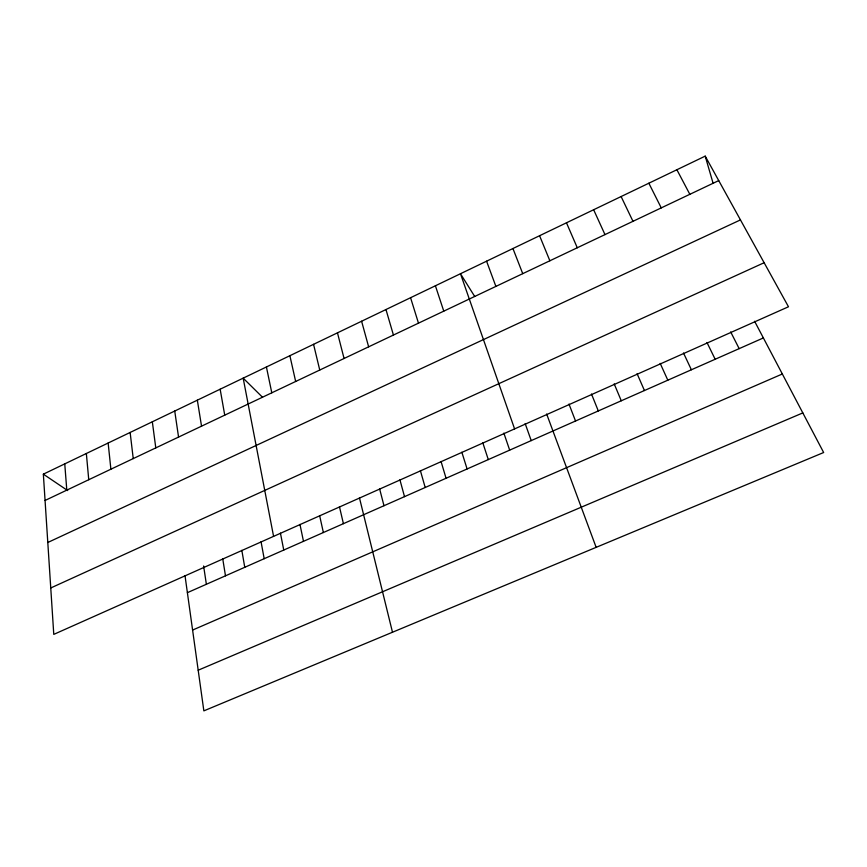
<?xml version="1.0" encoding="UTF-8"?>
<svg xmlns="http://www.w3.org/2000/svg" width="867" height="867" viewBox="0 0 867 867"><rect width="100%" height="100%" fill="white"/><g stroke="black" fill="none" stroke-linecap="round" stroke-linejoin="round"><path stroke-width="1.3" d="M43.35 474.162L705.207 156.136L788.482 306.766L53.776 634.384L43.35 474.162L67.669 490.57M45.062 500.465L718.732 180.596M47.793 542.493L740.461 219.904M50.763 587.967L764.141 262.723M187.391 592.67L763.372 337.935M192.604 630.06L782.337 373.991M198.196 670.213L802.809 412.92M262.506 397.238L243.172 378.153L273.582 536.37M474.704 296.481L460.485 273.734L514.586 428.894M676.889 169.748L689.839 194.316M754.604 321.267L823.65 452.52L203.853 710.864L185.018 575.677M730.686 331.931L739.161 348.642M648.852 183.219L661.261 207.896M706.984 342.508L715.167 359.252M621.108 196.549L632.975 221.323M683.489 352.988L691.389 369.765M593.646 209.749L604.982 234.61M660.188 363.381L667.818 380.19M637.093 373.677L644.441 390.529M566.476 222.808L577.281 247.767M614.194 383.886L621.281 400.771M539.577 235.726L549.873 260.783M591.489 394.019L598.306 410.936M512.939 248.526L522.736 273.658M568.98 404.055L575.536 421.004M546.654 414.014L596.149 547.348M486.582 261.195L495.891 286.413M525.174 423.595L531.222 440.599M503.857 433.099L509.677 450.136M435.407 285.785L443.774 311.155M482.832 442.874L488.294 459.586M461.851 452.227L467.096 468.971M410.568 297.717L418.479 323.163M441.054 461.504L446.061 478.27M385.967 309.541L393.434 335.052M705.207 156.136L712.977 182.872M420.408 470.705L425.198 487.492M361.604 321.245L368.638 346.833M399.936 479.83L404.51 496.65M379.627 488.89L383.983 505.732M337.469 332.841L344.069 358.494M359.469 497.875L392.491 632.238M313.561 344.329L319.75 370.046M339.474 506.794L343.408 523.668M289.881 355.708L295.658 381.48M319.641 515.637L323.369 532.533M299.96 524.416L303.483 541.333M266.418 366.979L271.794 392.816M280.431 533.129L283.758 550.057M261.054 541.767L264.186 558.716M220.153 389.218L224.737 415.152M241.828 550.339L244.754 567.3M197.34 400.175L201.534 426.174M222.743 558.847L225.485 575.829M203.615 565.988L206.368 584.282M174.733 411.034L178.559 437.087M152.332 421.796L155.789 447.892M130.137 432.46L133.236 458.6M108.147 443.026L110.889 469.21M86.353 453.506L88.748 479.722M64.754 463.878L66.802 490.148"/></g></svg>
